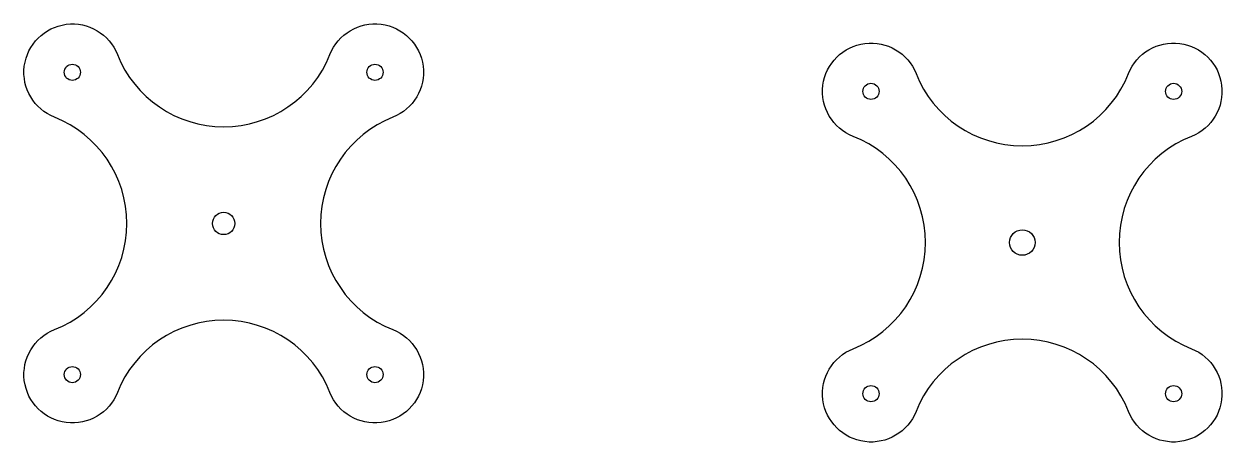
# Model space of a CAD drawing. Header units: millimetres. Extents: x 1097 to 1394, y 1186 to 1290.
import ezdxf

# ---------------------------------------------------------------- set-up
doc = ezdxf.new("R2010")
doc.units = ezdxf.units.MM

msp = doc.modelspace()

# ---------------------------------------------------------------- linework, layer by layer
for points in [[(1188.79, 1266.61, 0.68), (1188.79, 1213.93, -1.523264), (1173.21, 1198.36, 0.68), (1120.53, 1198.36, -1.523264), (1104.96, 1213.93, 0.68), (1104.96, 1266.61, -1.523264), (1120.53, 1282.18, 0.68), (1173.21, 1282.18, -1.523264)], [(1386.7, 1261.88, 0.68), (1386.7, 1209.2, -1.523264), (1371.13, 1193.63, 0.68), (1318.45, 1193.63, -1.523264), (1302.88, 1209.2, 0.68), (1302.88, 1261.88, -1.523264), (1318.45, 1277.45, 0.68), (1371.13, 1277.45, -1.523264)]]:
    msp.add_lwpolyline(points, format="xyb", close=True)
for centre, radius in [((1109.37, 1277.77), 2), ((1184.37, 1277.77), 2), ((1307.29, 1273.04), 2), ((1382.29, 1273.04), 2), ((1146.87, 1240.27), 2.77), ((1344.79, 1235.54), 3.17), ((1109.37, 1202.77), 2), ((1184.37, 1202.77), 2), ((1307.29, 1198.04), 2), ((1382.29, 1198.04), 2)]:
    msp.add_circle(centre, radius)

doc.saveas('drawing.dxf')
